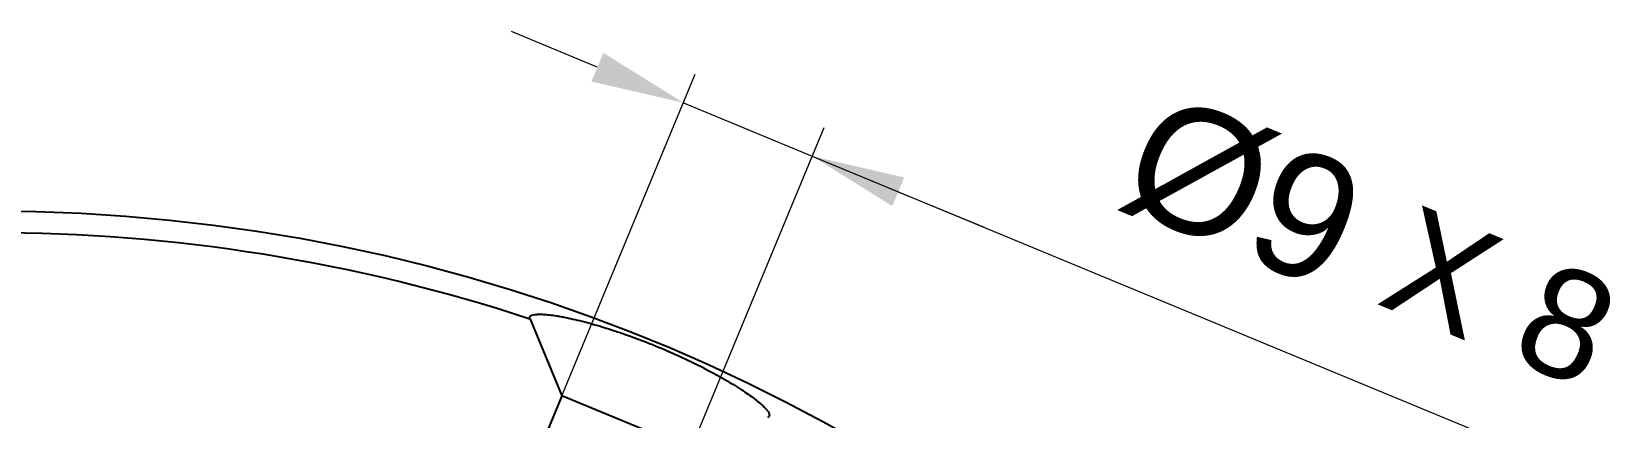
# Model space of a CAD drawing. Header units: millimetres. Extents: x -5 to 579, y 15 to 400.
# Drawn here: x 128.6 to 230.9, y 245.5 to 270.4 of the extents above; entities that cross this region are included whole.
import ezdxf

# ---------------------------------------------------------------- set-up
doc = ezdxf.new("R2010")
doc.units = ezdxf.units.MM
doc.layers.add('1', color=7, linetype='Continuous', true_color=0xffffff)
doc.styles.add('Arial', font='Arial')
doc.dimstyles.get("Standard").update_dxf_attribs({"dimtxt": 0.18, "dimasz": 0.18, "dimexe": 0.18, "dimexo": 0.0625, "dimgap": 0.09, "dimtad": 0, "dimtih": 1, "dimtoh": 1, "dimdec": 4, "dimzin": 0, "dimdsep": 46, "dimtxsty": 'Standard', "dimcen": 0.09, "dimadec": 0, "dimazin": 0, "dimtfac": 1, "dimtdec": 4, "dimtofl": 0, "dimtmove": 0, "dimatfit": 3, "dimfxl": 1, "dimtolj": 1, "dimtzin": 0, "dimarcsym": 0})

# ---------------------------------------------------------------- blocks, each defined once
blk = doc.blocks.new('_U0')
at = {"layer": '1', "color": 18, "linetype": 'Continuous', "lineweight": 13}
for p, q in [((165.06, 268.11), (159.52, 270.41)), ((162.77, 246.91), (171.37, 267.66)), ((170.61, 265.82), (178.92, 262.37)), ((171.09, 243.46), (179.69, 264.22)), ((178.92, 262.37), (230.05, 241.19)), ((184.46, 260.08), (190.01, 257.78))]:
    blk.add_line(p, q, dxfattribs=at)
at = {"layer": '1', "color": 18}
for points in [[(164.68, 267.19), (165.45, 269.04), (170.61, 265.82)], [(184.85, 261), (184.08, 259.15), (178.92, 262.37)]]:
    blk.add_solid(points, dxfattribs=at)
at = {"layer": 'Defpoints', "color": 0}
for p in [(178.92, 262.37), (162.77, 246.91), (171.09, 243.46)]:
    blk.add_point(p, dxfattribs=at)
at = {"layer": '1', "color": 18, "insert": (198.53, 267.9), "char_height": 8, "attachment_point": 1, "rotation": 337.5, "style": 'Arial'}
blk.add_mtext('\\A1; %%c9 \\fArial|b0|i0;\\C18;\\H7.00;\\fArial|b0|i0;X 8\\fArial|b0|i0;\\H8.00;\\C18;', dxfattribs=at)

msp = doc.modelspace()

# ---------------------------------------------------------------- linework, layer by layer
at = {"layer": '1'}
for p, q in [((160.72, 251.86), (162.77, 246.91)), ((162.77, 246.91), (160.27, 240.87)), ((171.09, 243.46), (162.77, 246.91))]:
    msp.add_line(p, q, dxfattribs=at)
msp.add_circle((125.98, 146.33), 112.5, dxfattribs=at)
msp.add_arc((125.98, 146.33), 111.1, 71.7803, 108.2197, dxfattribs=at)
msp.add_open_spline([(160.72, 251.86), (160.71, 251.89), (160.7, 251.91), (160.7, 251.95), (160.7, 251.96), (160.71, 251.97), (160.71, 252), (160.73, 252.02), (160.76, 252.06), (160.83, 252.11), (160.95, 252.14), (161.06, 252.15), (161.1, 252.16), (161.16, 252.16), (161.18, 252.16), (161.23, 252.17), (161.25, 252.17), (161.37, 252.17), (161.48, 252.17), (161.71, 252.15), (161.83, 252.14), (162.11, 252.11), (162.26, 252.09), (162.49, 252.05), (162.58, 252.04), (162.7, 252.02), (162.75, 252.01), (162.83, 251.99), (162.88, 251.99), (163.1, 251.94), (163.47, 251.86), (163.88, 251.77), (164.3, 251.66), (164.51, 251.6), (164.8, 251.52), (164.85, 251.51), (164.97, 251.47), (165.03, 251.46), (165.2, 251.41), (165.32, 251.37), (165.68, 251.26), (165.92, 251.19), (166.41, 251.02), (166.66, 250.94), (167.04, 250.8), (167.17, 250.76), (167.33, 250.7), (167.36, 250.69), (167.43, 250.66), (167.46, 250.65), (167.56, 250.62), (167.62, 250.59), (167.95, 250.47), (168.21, 250.37), (168.73, 250.16), (168.99, 250.06), (169.37, 249.89), (169.5, 249.84), (169.69, 249.75), (169.79, 249.71), (169.89, 249.67), (169.95, 249.64), (169.98, 249.63), (170.27, 249.5), (170.52, 249.38), (171.01, 249.15), (171.49, 248.92), (171.95, 248.68), (172.2, 248.55), (172.23, 248.53), (172.29, 248.5), (172.37, 248.46), (172.56, 248.36), (172.72, 248.27), (173.03, 248.1), (173.43, 247.87), (173.8, 247.65), (174.01, 247.51), (174.06, 247.49), (174.14, 247.43), (174.27, 247.35), (174.39, 247.27), (174.62, 247.12), (174.76, 247.02), (175.03, 246.83), (175.16, 246.74), (175.33, 246.6), (175.38, 246.56), (175.46, 246.5), (175.49, 246.48), (175.53, 246.44), (175.56, 246.41), (175.67, 246.31), (175.75, 246.24), (175.89, 246.1), (175.95, 246.03), (176.05, 245.91), (176.09, 245.86), (176.12, 245.79), (176.12, 245.78), (176.13, 245.76), (176.15, 245.72), (176.15, 245.69), (176.16, 245.63), (176.14, 245.57), (176.08, 245.53), (176.04, 245.51)], degree=3, knots=[0, 0, 0, 0, 0.019379, 0.019379, 0.02661, 0.02661, 0.033841, 0.048304, 0.048304, 0.077228, 0.106152, 0.106152, 0.120614, 0.120614, 0.127845, 0.127845, 0.135077, 0.135077, 0.164001, 0.164001, 0.192925, 0.192925, 0.221849, 0.221849, 0.236312, 0.236312, 0.243543, 0.243543, 0.250774, 0.250774, 0.279698, 0.308622, 0.308622, 0.337547, 0.337547, 0.344778, 0.344778, 0.352009, 0.352009, 0.366471, 0.366471, 0.395395, 0.395395, 0.42432, 0.42432, 0.438782, 0.438782, 0.442397, 0.442397, 0.446013, 0.446013, 0.453244, 0.453244, 0.482168, 0.482168, 0.511092, 0.511092, 0.525555, 0.525555, 0.532786, 0.536401, 0.536401, 0.540017, 0.540017, 0.568941, 0.568941, 0.597865, 0.62679, 0.62679, 0.630405, 0.630405, 0.634021, 0.641252, 0.655714, 0.655714, 0.684638, 0.713563, 0.713563, 0.720794, 0.720794, 0.728025, 0.742487, 0.742487, 0.771411, 0.771411, 0.800336, 0.800336, 0.814798, 0.814798, 0.822029, 0.822029, 0.82926, 0.82926, 0.858184, 0.858184, 0.887108, 0.887108, 0.916033, 0.916033, 0.923264, 0.923264, 0.930495, 0.944957, 0.944957, 0.973881, 1, 1, 1, 1], dxfattribs=at)

# ---------------------------------------------------------------- dimensions: what is measured, and where the dimension line sits
dim = msp.add_linear_dim(base=(178.92, 262.37), p1=(162.77, 246.91), p2=(171.09, 243.46), angle=337.5, text=' <> \\fArial|b0|i0;\\C18;\\H7.00;\\fArial|b0|i0;X 8\\fArial|b0|i0;\\H8.00;\\C18;', dimstyle='Standard', override={"dimtxt": 8, "dimasz": 6, "dimexe": 2, "dimexo": 0, "dimgap": 4, "dimtad": 1, "dimtih": 0, "dimtoh": 0, "dimdec": 1, "dimlfac": 1, "dimzin": 8, "dimdsep": 44, "dimlunit": 2, "dimpost": '%%c<>', "dimtxsty": 'Arial', "dimsah": 1, "dimse1": 0, "dimse2": 0, "dimsd1": 0, "dimsd2": 0, "dimclrd": 18, "dimclre": 18, "dimclrt": 18, "dimtol": 0, "dimtm": -0.1, "dimtfac": 0.3125, "dimtdec": 2, "dimtofl": 1, "dimtmove": 0, "dimtzin": 8, "dimlwd": 13, "dimlwe": 13}, dxfattribs=at)
dim.commit()
dim.dimension.update_dxf_attribs({"geometry": '_U0', "text_midpoint": (210.03, 249.49), "dimtype": 160})

doc.saveas('drawing.dxf')
